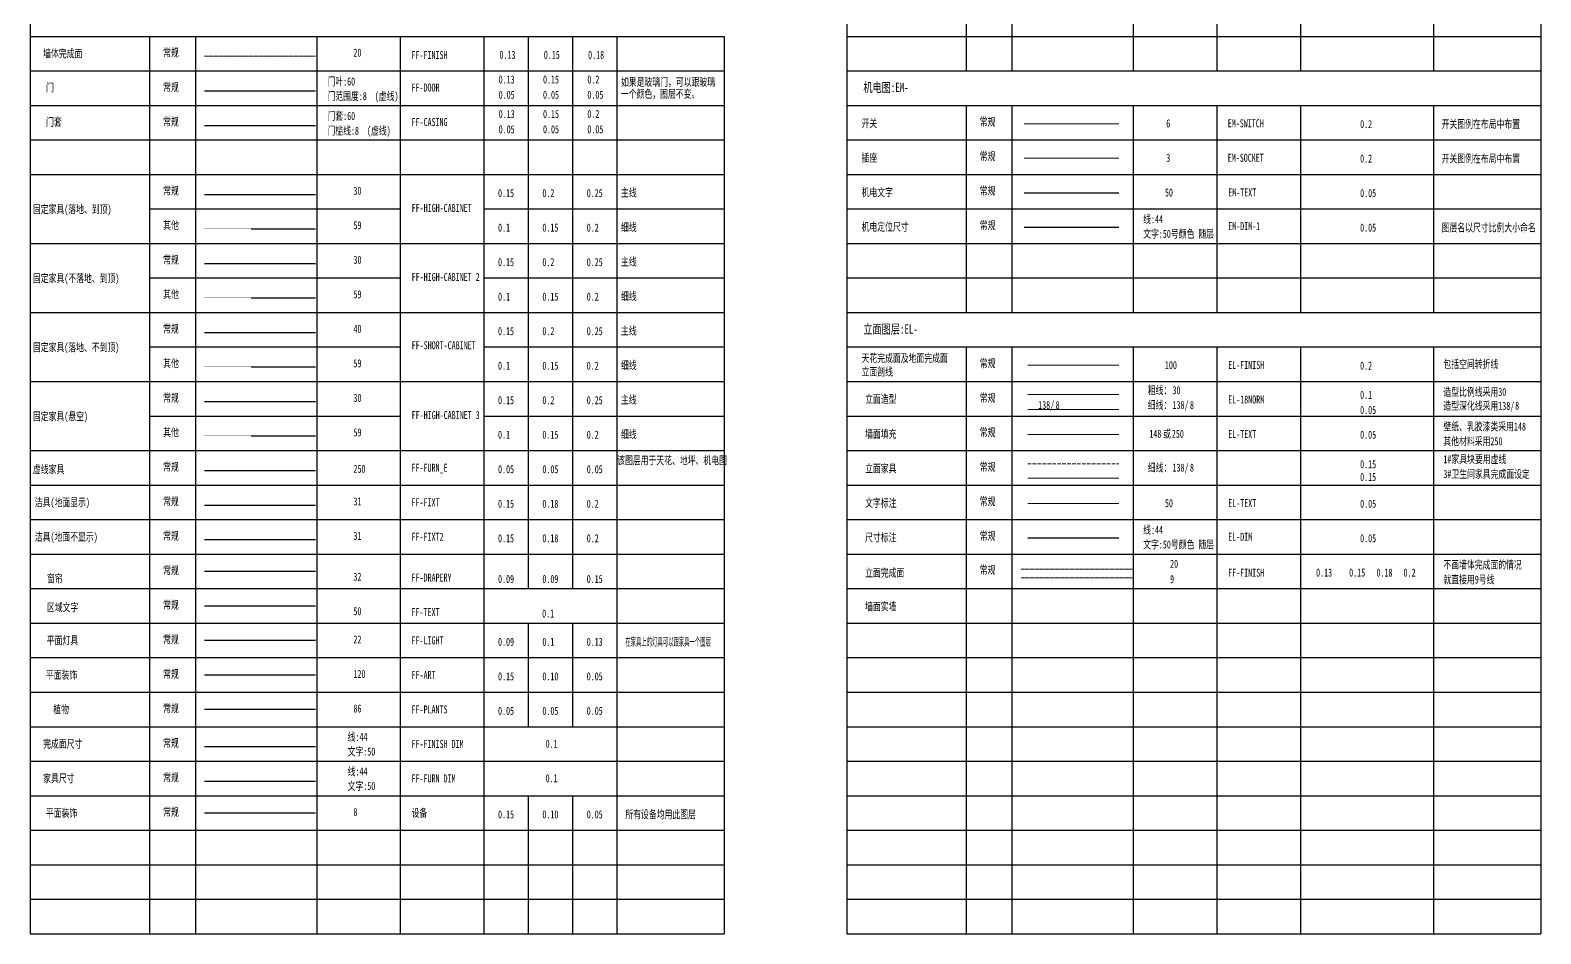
# Model space of a CAD drawing. Header units: millimetres. Extents: x -108685 to 756730, y -311791 to -113.
# Drawn here: x 19211 to 32805, y -109731 to -101602 of the extents above; entities that cross this region are included whole.
import ezdxf

# ---------------------------------------------------------------- set-up
doc = ezdxf.new("R2010")
doc.units = ezdxf.units.MM
for name, pattern in [('ACAD_ISO02W100', [15, 12, -3]), ('DASH', [8.89, 6.35, -2.54]), ('DASHED2', [0.375, 0.25, -0.125]), ('M-CENTER', [11.25, 7.5, -1.25, 1.25, -1.25]), ('M-HIDDEN', [1.875, 1.25, -0.625])]:
    doc.linetypes.add(name, pattern=pattern)
for name, color, linetype in [('01-设备1', 8, 'Continuous'), ('EL-DIM-立面尺寸标注', 50, 'Continuous'), ('EM-DIM-10-机电标注', 50, 'Continuous'), ('EM-TEXT-机电文字', 50, 'Continuous'), ('FF-ART-饰品', 120, 'Continuous'), ('FF-CASING-门套', 60, 'Continuous'), ('FF-DOOR--门', 60, 'Continuous'), ('FF-DRAPERY--窗帘', 32, 'Continuous'), ('FF-FINISH DIM-完成面尺寸', 44, 'Continuous'), ('FF-FIXT-洁具（地面显示）', 31, 'Continuous'), ('FF-FIXT2-洁具(地面不显示)', 31, 'Continuous'), ('FF-FURN DIM-家具尺寸', 44, 'Continuous'), ('FF-FURN_E-虚线家具', 250, 'DASH'), ('FF-HIGH CABINET-固定家具（落地、到顶）', 30, 'Continuous'), ('FF-HIGH-CABINET 2-固定家具(不落地、到顶)', 30, 'Continuous'), ('FF-HIGH-CABINET 3-固定家具(悬空)', 30, 'Continuous'), ('FF-LTG平面灯具', 22, 'Continuous'), ('FF-PLANTS-植物', 86, 'Continuous'), ('FF-SHORT CABINET-固定家具（落地、不到顶）', 40, 'Continuous'), ('FF-TEXT--区域文字', 50, 'Continuous')]:
    doc.layers.add(name, color=color, linetype=linetype)
for name, color, linetype, lineweight in [('EL-18Norm-墙面粗线', 30, 'Continuous', 9), ('EL-18Norm-墙面细线', 138, 'Continuous', 5), ('EL-BHATCH-墙面填充', 250, 'Continuous', 5), ('EL-FINISH-墙面完成面', 100, 'Continuous', 20), ('EL-FURN-家具', 1, 'Continuous', 15), ('EL-TEXT-立面文字标注', 50, 'Continuous', 5), ('EM-SOCKET-机电插座', 3, 'Continuous', 20), ('EM-SWITCH-机电开关', 6, 'Continuous', 20), ('FF-FINISH-墙体完成面', 20, 'M-CENTER', 13)]:
    doc.layers.add(name, color=color, linetype=linetype, lineweight=lineweight)
doc.styles.add('宋体', font='SimSun.ttf', dxfattribs={"width": 0.8})

msp = doc.modelspace()

# ---------------------------------------------------------------- linework, layer by layer
at = {"color": 136}
for p, q in [((19210.8, -95136.6), (19210.8, -109730.9)), ((26559.6, -95136.6), (26559.6, -109730.9)), ((32804.6, -95136.6), (32804.6, -109730.9)), ((27633.6, -99794.4), (27633.6, -101968)), ((28045.7, -99794.4), (28045.7, -101968)), ((29137.7, -99794.4), (29137.7, -101968)), ((29889.7, -99794.4), (29889.7, -101968)), ((30641.7, -99794.4), (30641.7, -101968)), ((31838.7, -99794.4), (31838.7, -101968)), ((19210.8, -101657.5), (25455.8, -101657.5)), ((20284.8, -101657.5), (20284.8, -109730.9)), ((20696.9, -101657.5), (20696.9, -109730.9)), ((21788.9, -101657.5), (21788.9, -109730.9)), ((22540.9, -101657.5), (22540.9, -109730.9)), ((23293, -101657.5), (23293, -109730.9)), ((23692, -101657.5), (23692, -106625.7)), ((24091, -101657.5), (24091, -106625.7)), ((24489.9, -101657.5), (24489.9, -109730.9)), ((25455.8, -101657.5), (25455.8, -109730.9)), ((26559.6, -101657.5), (32804.6, -101657.5)), ((19210.8, -101968), (25455.8, -101968)), ((26559.6, -101968), (32804.6, -101968)), ((19210.8, -102278.5), (25455.8, -102278.5)), ((26559.6, -102278.5), (32804.6, -102278.5)), ((27633.6, -102278.5), (27633.6, -104141.6)), ((28045.7, -102278.5), (28045.7, -104141.6)), ((29137.7, -102278.5), (29137.7, -104141.6)), ((29889.7, -102278.5), (29889.7, -104141.6)), ((30641.7, -102278.5), (30641.7, -104141.6)), ((31838.7, -102278.5), (31838.7, -104141.6)), ((19210.8, -102589), (25455.8, -102589)), ((26559.6, -102589), (32804.6, -102589)), ((19210.8, -102899.5), (25455.8, -102899.5)), ((26559.6, -102899.5), (32804.6, -102899.5)), ((20284.8, -103210), (22540.9, -103210)), ((23293, -103210), (25455.8, -103210)), ((26559.6, -103210), (32804.6, -103210)), ((19210.8, -103520.6), (25455.8, -103520.6)), ((26559.6, -103520.6), (32804.6, -103520.6)), ((23293, -103831.1), (25455.8, -103831.1)), ((26559.6, -103831.1), (32804.6, -103831.1)), ((19210.8, -104141.6), (25455.8, -104141.6)), ((26559.6, -104141.6), (32804.6, -104141.6)), ((20284.8, -104452.1), (21036.9, -104452.1)), ((20284.8, -104452.1), (22540.9, -104452.1)), ((23293, -104452.1), (25455.8, -104452.1)), ((26559.6, -104452.1), (32804.6, -104452.1)), ((27633.6, -104452.1), (27633.6, -109730.9)), ((28045.7, -104452.1), (28045.7, -109730.9)), ((29137.7, -104452.1), (29137.7, -109730.9)), ((29889.7, -104452.1), (29889.7, -109730.9)), ((30641.7, -104452.1), (30641.7, -109730.9)), ((31838.7, -104452.1), (31838.7, -109730.9)), ((19210.8, -104762.6), (25455.8, -104762.6)), ((26559.6, -104762.6), (32804.6, -104762.6)), ((23293, -105073.1), (25455.8, -105073.1)), ((26559.6, -105073.1), (32804.6, -105073.1)), ((19210.8, -105383.6), (25455.8, -105383.6)), ((26559.6, -105383.6), (32804.6, -105383.6)), ((19210.8, -105694.2), (25455.8, -105694.2)), ((26559.6, -105694.2), (32804.6, -105694.2)), ((19210.8, -106004.7), (25455.8, -106004.7)), ((26559.6, -106004.7), (32804.6, -106004.7)), ((19210.8, -106315.2), (25455.8, -106315.2)), ((26559.6, -106315.2), (32804.6, -106315.2)), ((19210.8, -106625.7), (25455.8, -106625.7)), ((26559.6, -106625.7), (32804.6, -106625.7)), ((19210.8, -106936.2), (25455.8, -106936.2)), ((23692, -106936.2), (23692, -107867.8)), ((24091, -106936.2), (24091, -107867.8)), ((26559.6, -106936.2), (32804.6, -106936.2)), ((19210.8, -107246.7), (25455.8, -107246.7)), ((26559.6, -107246.7), (32804.6, -107246.7)), ((19210.8, -107557.3), (25455.8, -107557.3)), ((26559.6, -107557.3), (32804.6, -107557.3)), ((19210.8, -107867.8), (25455.8, -107867.8)), ((26559.6, -107867.8), (32804.6, -107867.8)), ((19210.8, -108178.3), (25455.8, -108178.3)), ((26559.6, -108178.3), (32804.6, -108178.3)), ((19210.8, -108488.8), (25455.8, -108488.8)), ((23692, -108488.8), (23692, -109730.9)), ((24091, -108488.8), (24091, -109730.9)), ((26559.6, -108488.8), (32804.6, -108488.8)), ((19210.8, -108799.3), (25455.8, -108799.3)), ((26559.6, -108799.3), (32804.6, -108799.3)), ((19210.8, -109109.8), (25455.8, -109109.8)), ((26559.6, -109109.8), (32804.6, -109109.8)), ((19210.8, -109420.3), (25455.8, -109420.3)), ((26559.6, -109420.3), (32804.6, -109420.3)), ((19210.8, -109730.9), (25455.8, -109730.9)), ((26559.6, -109730.9), (32804.6, -109730.9))]:
    msp.add_line(p, q, dxfattribs=at)
at = {"layer": '01-设备1'}
msp.add_line((20780.6, -108643), (21777.3, -108643), dxfattribs=at)
at = {"layer": 'EL-18Norm-墙面粗线', "color": 30}
msp.add_line((28187.5, -104879.8), (29008.3, -104879.8), dxfattribs=at)
at = {"layer": 'EL-18Norm-墙面细线', "color": 138}
for p, q in [((28187.5, -105015.6), (29008.3, -105015.6)), ((28187.5, -105633.2), (29008.3, -105633.2))]:
    msp.add_line(p, q, dxfattribs=at)
at = {"layer": 'EL-BHATCH-墙面填充', "color": 250}
msp.add_line((28187.5, -105238), (29008.3, -105238), dxfattribs=at)
at = {"layer": 'EL-DIM-立面尺寸标注', "color": 44}
msp.add_line((28187.5, -106169.6), (29008.3, -106169.6), dxfattribs=at)
at = {"layer": 'EL-FINISH-墙面完成面', "color": 100}
msp.add_line((28187.5, -104617), (29008.3, -104617), dxfattribs=at)
at = {"layer": 'EL-FURN-家具', "color": 8, "linetype": 'DASH', "ltscale": 5}
msp.add_line((28187.5, -105503.6), (29008.3, -105503.6), dxfattribs=at)
at = {"layer": 'EL-TEXT-立面文字标注'}
msp.add_line((28187.5, -105859.1), (29008.3, -105859.1), dxfattribs=at)
at = {"layer": 'EM-DIM-10-机电标注'}
msp.add_line((28156.8, -103374.9), (29008.3, -103374.9), dxfattribs=at)
at = {"layer": 'EM-SOCKET-机电插座', "color": 3}
msp.add_line((28156.8, -102753.9), (29008.3, -102753.9), dxfattribs=at)
at = {"layer": 'EM-SWITCH-机电开关', "color": 6}
msp.add_line((28156.8, -102443.4), (29008.3, -102443.4), dxfattribs=at)
at = {"layer": 'EM-TEXT-机电文字'}
msp.add_line((28156.8, -103064.4), (29008.3, -103064.4), dxfattribs=at)
at = {"layer": 'FF-ART-饰品'}
msp.add_line((20780.6, -107401), (21777.3, -107401), dxfattribs=at)
at = {"layer": 'FF-CASING-门套'}
msp.add_line((20780.6, -102458), (21777.3, -102458), dxfattribs=at)
at = {"layer": 'FF-DOOR--门'}
msp.add_line((20780.6, -102147.5), (21777.3, -102147.5), dxfattribs=at)
at = {"layer": 'FF-DRAPERY--窗帘'}
msp.add_line((20780.6, -106469.4), (21777.3, -106469.4), dxfattribs=at)
at = {"layer": 'FF-FINISH DIM-完成面尺寸'}
msp.add_line((20780.6, -108047.3), (21777.3, -108047.3), dxfattribs=at)
at = {"layer": 'FF-FINISH-墙体完成面'}
for p, q in [((20780.6, -101837), (21777.3, -101837)), ((28129.4, -106450.7), (29126.1, -106450.7))]:
    msp.add_line(p, q, dxfattribs=at)
at = {"layer": 'FF-FINISH-墙体完成面', "color": 9}
msp.add_line((28129.4, -106527.7), (29126.1, -106527.7), dxfattribs=at)
at = {"layer": 'FF-FIXT-洁具（地面显示）', "ltscale": 3}
msp.add_line((20780.6, -105873.7), (21777.3, -105873.7), dxfattribs=at)
at = {"layer": 'FF-FIXT2-洁具(地面不显示)', "ltscale": 3}
msp.add_line((20780.6, -106184.2), (21777.3, -106184.2), dxfattribs=at)
at = {"layer": 'FF-FURN DIM-家具尺寸'}
msp.add_line((20780.6, -108357.8), (21777.3, -108357.8), dxfattribs=at)
at = {"layer": 'FF-FURN_E-虚线家具'}
msp.add_line((20780.6, -105563.2), (21777.3, -105563.2), dxfattribs=at)
at = {"layer": 'FF-HIGH CABINET-固定家具（落地、到顶）'}
msp.add_line((20780.6, -103079.1), (21777.3, -103079.1), dxfattribs=at)
at = {"layer": 'FF-HIGH CABINET-固定家具（落地、到顶）', "color": 59, "linetype": 'DASHED2', "ltscale": 0.1}
msp.add_line((20780.6, -103389.6), (21777.3, -103389.6), dxfattribs=at)
at = {"layer": 'FF-HIGH-CABINET 2-固定家具(不落地、到顶)'}
msp.add_line((20780.6, -103700.1), (21777.3, -103700.1), dxfattribs=at)
at = {"layer": 'FF-HIGH-CABINET 2-固定家具(不落地、到顶)', "color": 136}
msp.add_line((20284.8, -103831.1), (22540.9, -103831.1), dxfattribs=at)
at = {"layer": 'FF-HIGH-CABINET 2-固定家具(不落地、到顶)', "color": 59, "linetype": 'DASHED2', "ltscale": 0.1}
msp.add_line((20780.6, -104010.6), (21777.3, -104010.6), dxfattribs=at)
at = {"layer": 'FF-HIGH-CABINET 3-固定家具(悬空)'}
msp.add_line((20780.6, -104942.2), (21777.3, -104942.2), dxfattribs=at)
at = {"layer": 'FF-HIGH-CABINET 3-固定家具(悬空)', "color": 136}
for q in [(21036.9, -105073.1), (22540.9, -105073.1)]:
    msp.add_line((20284.8, -105073.1), q, dxfattribs=at)
at = {"layer": 'FF-HIGH-CABINET 3-固定家具(悬空)', "color": 59, "linetype": 'DASHED2', "ltscale": 0.1}
msp.add_line((20780.6, -105252.7), (21777.3, -105252.7), dxfattribs=at)
at = {"layer": 'FF-PLANTS-植物'}
msp.add_line((20780.6, -107711.5), (21777.3, -107711.5), dxfattribs=at)
at = {"layer": 'FF-SHORT CABINET-固定家具（落地、不到顶）'}
msp.add_line((20780.6, -104321.1), (21777.3, -104321.1), dxfattribs=at)
at = {"layer": 'FF-SHORT CABINET-固定家具（落地、不到顶）', "color": 59, "linetype": 'DASHED2', "ltscale": 0.1}
msp.add_line((20780.6, -104631.6), (21777.3, -104631.6), dxfattribs=at)
at = {"layer": 'FF-TEXT--区域文字'}
for p, q in [((20780.6, -106779.9), (21777.3, -106779.9)), ((20780.6, -107090.4), (21777.3, -107090.4))]:
    msp.add_line(p, q, dxfattribs=at)

# ---------------------------------------------------------------- texts
at = {"style": '宋体', "width": 0.7}
for s, p in [('机电图:EM-', (26708.5, -102159.1)), ('立面图层:EL-', (26708.5, -104332.7))]:
    msp.add_text(s, height=84, dxfattribs=at).set_placement(p)
at = {"layer": '01-设备1', "style": '宋体', "width": 0.7}
for s, p in [('平面装饰', (19352.4, -108679.9)), ('常规', (20407.2, -108671.7)), ('8', (22119.7, -108671.7)), ('设备', (22642.5, -108679.8)), ('所有设备均用此图层', (24566.5, -108692.8)), ('0.15', (23420.7, -108692.8)), ('0.10', (23819.7, -108692.8)), ('0.05', (24218.7, -108692.8))]:
    msp.add_text(s, height=72, dxfattribs=at).set_placement(p)
at = {"layer": 'EL-18Norm-墙面粗线', "color": 30, "style": '宋体', "width": 0.7}
for s, p in [('粗线：', (29267.8, -104876.5)), ('30', (29490.6, -104876.5)), ('立面造型', (26724, -104955.8)), ('常规', (27755.9, -104945.5)), ('EL-18NORM', (29991.6, -104960.3)), ('0.1', (31178.6, -104918.9)), ('造型比例线采用30', (31928.1, -104892.2))]:
    msp.add_text(s, height=72, dxfattribs=at).set_placement(p)
at = {"layer": 'EL-18Norm-墙面细线', "color": 138, "style": '宋体', "width": 0.7}
for s, p in [('138/', (28281.8, -105009.8)), ('细线：', (29267.8, -105009.8)), ('138/', (29490.6, -105009.8)), ('造型深化线采用138/', (31928.1, -105017.3)), ('0.05', (31178.6, -105054.7)), ('细线：', (29267.8, -105573)), ('138/', (29490.6, -105573))]:
    msp.add_text(s, height=72, dxfattribs=at).set_placement(p)
at = {"layer": 'EL-18Norm-墙面细线', "color": 8, "style": '宋体', "width": 0.7}
for p in [(28438.8, -105009.8), (29647.6, -105009.8), (32573.6, -105015.4), (29647.6, -105573)]:
    msp.add_text('8', height=72, dxfattribs=at).set_placement(p)
at = {"layer": 'EL-BHATCH-墙面填充', "color": 250, "style": '宋体', "width": 0.7}
for s, p in [('墙面填充', (26724.1, -105270.2)), ('常规', (27755.9, -105256)), ('250', (29484.4, -105268.6)), ('EL-TEXT', (29991.6, -105270.8)), ('0.05', (31178.6, -105277.1)), ('其他材料采用250', (31928.1, -105336.2)), ('墙面实墙', (26724.1, -106822.8))]:
    msp.add_text(s, height=72, dxfattribs=at).set_placement(p)
at = {"layer": 'EL-BHATCH-墙面填充', "color": 148, "style": '宋体', "width": 0.7}
for s, p in [('148', (29282, -105268.6)), ('或', (29405.8, -105270.2)), ('壁纸、乳胶漆类采用148', (31928.1, -105203.6))]:
    msp.add_text(s, height=72, dxfattribs=at).set_placement(p)
at = {"layer": 'EL-DIM-立面尺寸标注', "style": '宋体', "width": 0.7}
for s, p in [('尺寸标注', (26724.1, -106201.8)), ('EL-DIM', (29991.6, -106195.7)), ('0.05', (31178.6, -106208.7)), ('文字:50号颜色 随层', (29226.2, -106264.5)), ('立面完成面 ', (26724.1, -106519.8))]:
    msp.add_text(s, height=72, dxfattribs=at).set_placement(p)
at = {"layer": 'EL-DIM-立面尺寸标注', "color": 44, "style": '宋体', "width": 0.7}
for s, p in [('常规', (27755.9, -106187.5)), ('线:44', (29226.2, -106132.6))]:
    msp.add_text(s, height=72, dxfattribs=at).set_placement(p)
at = {"layer": 'EL-FINISH-墙面完成面', "color": 100, "style": '宋体', "width": 0.7}
for s, p in [('天花完成面及地面完成面 ', (26692.3, -104588.1)), ('立面剖线', (26692.3, -104710.3)), ('常规', (27755.9, -104635)), ('100', (29422.5, -104651)), ('EL-FINISH', (29991.6, -104649.8)), ('0.2', (31178.6, -104656.1)), ('包括空间转折线', (31928.1, -104641.8))]:
    msp.add_text(s, height=72, dxfattribs=at).set_placement(p)
at = {"layer": 'EL-FURN-家具', "color": 8, "linetype": 'DASH', "ltscale": 5, "style": '宋体', "width": 0.7}
for s, p in [('常规', (27755.9, -105566.5)), ('0.15', (31178.6, -105542.7))]:
    msp.add_text(s, height=72, dxfattribs=at).set_placement(p)
at = {"layer": 'EL-FURN-家具', "color": 1, "linetype": 'ACAD_ISO02W100', "ltscale": 5, "style": '宋体', "width": 0.7}
msp.add_text('1#家具块要用虚线', height=72, dxfattribs=at).set_placement((31928.1, -105497.5))
at = {"layer": 'EL-FURN-家具', "color": 8, "linetype": 'ACAD_ISO02W100', "ltscale": 5, "style": '宋体', "width": 0.7}
msp.add_text('立面家具', height=72, dxfattribs=at).set_placement((26724.1, -105580.8))
at = {"layer": 'EL-FURN-家具', "color": 138, "linetype": 'DASH', "ltscale": 5, "style": '宋体', "width": 0.7}
msp.add_text('0.15', height=72, dxfattribs=at).set_placement((31178.6, -105657))
at = {"layer": 'EL-FURN-家具', "color": 3, "style": '宋体', "width": 0.7}
msp.add_text('3#卫生间家具完成面设定', height=72, dxfattribs=at).set_placement((31928.1, -105630.5))
at = {"layer": 'EL-TEXT-立面文字标注', "style": '宋体', "width": 0.7}
for s, p in [('文字标注', (26724.1, -105891.3)), ('常规', (27755.9, -105877)), ('50', (29422.5, -105893.1)), ('EL-TEXT', (29991.6, -105891.9)), ('0.05', (31178.6, -105898.1))]:
    msp.add_text(s, height=72, dxfattribs=at).set_placement(p)
at = {"layer": 'EM-DIM-10-机电标注', "style": '宋体', "width": 0.7}
for s, p in [('常规', (27755.9, -103392.9)), ('机电定位尺寸', (26692.3, -103407.2)), ('文字:50号颜色 随层', (29226.2, -103469.8)), ('EM-DIM-1', (29991.6, -103401)), ('0.05', (31178.6, -103414)), ('图层名以尺寸比例大小命名', (31912.2, -103414))]:
    msp.add_text(s, height=72, dxfattribs=at).set_placement(p)
at = {"layer": 'EM-DIM-10-机电标注', "color": 44, "style": '宋体', "width": 0.7}
msp.add_text('线:44', height=72, dxfattribs=at).set_placement((29226.2, -103337.9))
at = {"layer": 'EM-SOCKET-机电插座', "color": 3, "style": '宋体', "width": 0.7}
for s, p in [('插座', (26692.3, -102786.1)), ('常规', (27755.9, -102771.9)), ('3', (29434.2, -102786.1)), ('EM-SOCKET', (29987.5, -102786.1)), ('0.2', (31178.6, -102793)), ('开关图例在布局中布置', (31912.2, -102793))]:
    msp.add_text(s, height=72, dxfattribs=at).set_placement(p)
at = {"layer": 'EM-SWITCH-机电开关', "color": 6, "style": '宋体', "width": 0.7}
for s, p in [('开关', (26692.3, -102475.6)), ('常规', (27755.9, -102461.4)), ('6', (29434.2, -102475.6)), ('EM-SWITCH', (29987.5, -102475.6)), ('0.2', (31178.6, -102482.5)), ('开关图例在布局中布置', (31912.2, -102482.5))]:
    msp.add_text(s, height=72, dxfattribs=at).set_placement(p)
at = {"layer": 'EM-TEXT-机电文字', "style": '宋体', "width": 0.7}
for s, p in [('机电文字', (26692.3, -103096.6)), ('常规', (27755.9, -103082.4)), ('50', (29422.5, -103098.5)), ('EM-TEXT', (29991.6, -103097.2)), ('0.05', (31178.6, -103103.5))]:
    msp.add_text(s, height=72, dxfattribs=at).set_placement(p)
at = {"layer": 'FF-ART-饰品', "style": '宋体', "width": 0.7}
for s, p in [('平面装饰', (19352.4, -107437.8)), ('常规', (20407.2, -107429.6)), ('120', (22119.7, -107429.6)), ('FF-ART', (22642.5, -107437.7)), ('0.15', (23420.7, -107450.7)), ('0.10', (23819.7, -107450.7)), ('0.05', (24218.7, -107450.7))]:
    msp.add_text(s, height=72, dxfattribs=at).set_placement(p)
at = {"layer": 'FF-CASING-门套', "style": '宋体', "width": 0.7}
for s, p in [('门套:60', (21885.6, -102409.8)), ('0.13', (23426.5, -102391.9)), ('0.15', (23825.5, -102391.9)), ('0.2', (24224.5, -102391.9)), ('门套', (19353.7, -102464.3)), ('常规', (20407.2, -102461.4)), ('FF-CASING', (22642.5, -102464.2))]:
    msp.add_text(s, height=72, dxfattribs=at).set_placement(p)
at = {"layer": 'FF-CASING-门套', "color": 8, "style": '宋体', "width": 0.7}
for s, p in [('门槛线:8  (虚线)', (21885.6, -102541.8)), ('0.05', (23426.5, -102529.5)), ('0.05', (23825.5, -102529.5)), ('0.05', (24224.5, -102529.5))]:
    msp.add_text(s, height=72, dxfattribs=at).set_placement(p)
at = {"layer": 'FF-DOOR--门', "style": '宋体', "width": 0.7}
for s, p in [('门', (19353.7, -102153.8)), ('常规', (20407.2, -102150.8)), ('门叶:60', (21885.6, -102099.3)), ('FF-DOOR', (22642.5, -102153.7)), ('0.13', (23426.5, -102081.4)), ('0.15', (23825.5, -102081.4)), ('0.2', (24224.5, -102081.4)), ('如果是玻璃门，可以跟玻璃', (24527, -102103.9)), ('一个颜色，图层不变。', (24527, -102211.1))]:
    msp.add_text(s, height=72, dxfattribs=at).set_placement(p)
at = {"layer": 'FF-DOOR--门', "color": 8, "style": '宋体', "width": 0.7}
for s, p in [('门范围度:8  (虚线)', (21885.6, -102231.2)), ('0.05', (23426.5, -102219)), ('0.05', (23825.5, -102219)), ('0.05', (24224.5, -102219))]:
    msp.add_text(s, height=72, dxfattribs=at).set_placement(p)
at = {"layer": 'FF-DRAPERY--窗帘', "style": '宋体', "width": 0.7}
for s, p in [('窗帘', (19361.1, -106571.7)), ('32', (22119, -106554)), ('FF-DRAPERY', (22642.5, -106562.1)), ('0.09', (23420.7, -106575.1)), ('0.09', (23819.7, -106575.1)), ('0.15', (24218.7, -106575.1))]:
    msp.add_text(s, height=72, dxfattribs=at).set_placement(p)
at = {"layer": 'FF-FINISH DIM-完成面尺寸', "style": '宋体', "width": 0.7}
for s, p in [('线:44', (22067.3, -107995.7)), ('完成面尺寸', (19327.2, -108058.2)), ('常规', (20407.2, -108050.6)), ('FF-FINISH DIM', (22642.5, -108058.7)), ('0.1', (23849.2, -108057.4))]:
    msp.add_text(s, height=72, dxfattribs=at).set_placement(p)
at = {"layer": 'FF-FINISH DIM-完成面尺寸', "color": 50, "style": '宋体', "width": 0.7}
msp.add_text('文字:50', height=72, dxfattribs=at).set_placement((22067.3, -108127.6))
at = {"layer": 'FF-FINISH-墙体完成面', "style": '宋体', "width": 0.7}
for s, p in [('墙体完成面', (19327.2, -101847.8)), ('常规', (20407.2, -101840.3)), ('20', (22119.7, -101840.3)), ('FF-FINISH', (22642.5, -101861)), ('0.13', (23433.5, -101859.7)), ('0.15', (23832.5, -101859.7)), ('0.18', (24231.5, -101859.7)), ('常规', (27755.9, -106493.1)), ('20', (29468.5, -106438.1)), ('FF-FINISH', (29991.2, -106518.7)), ('0.13', (30782.3, -106517.4)), ('0.15', (31080.1, -106517.4)), ('0.18', (31325.3, -106517.4))]:
    msp.add_text(s, height=72, dxfattribs=at).set_placement(p)
at = {"layer": 'FF-FINISH-墙体完成面', "color": 9, "style": '宋体', "width": 0.7}
for s, p in [('不画墙体完成面的情况', (31928.1, -106447.2)), ('9', (29468.5, -106577)), ('0.2', (31570, -106517.4)), ('就直接用9号线', (31928.1, -106580.2))]:
    msp.add_text(s, height=72, dxfattribs=at).set_placement(p)
at = {"layer": 'FF-FIXT-洁具（地面显示）', "ltscale": 3, "style": '宋体', "width": 0.7}
for s, p in [('洁具(地面显示)', (19252.6, -105885.2)), ('常规', (20407.2, -105877)), ('31', (22119.7, -105877)), ('FF-FIXT', (22642.5, -105885.1)), ('0.15', (23420.7, -105898.1)), ('0.18', (23819.7, -105898.1)), ('0.2', (24218.7, -105898.1))]:
    msp.add_text(s, height=72, dxfattribs=at).set_placement(p)
at = {"layer": 'FF-FIXT2-洁具(地面不显示)', "ltscale": 3, "style": '宋体', "width": 0.7}
for s, p in [('洁具(地面不显示)', (19252.6, -106195.8)), ('常规', (20407.2, -106187.5)), ('31', (22119.7, -106187.5)), ('FF-FIXT2', (22642.5, -106195.7)), ('0.15', (23420.7, -106208.7)), ('0.18', (23819.7, -106208.7)), ('0.2', (24218.7, -106208.7))]:
    msp.add_text(s, height=72, dxfattribs=at).set_placement(p)
at = {"layer": 'FF-FURN DIM-家具尺寸', "style": '宋体', "width": 0.7}
for s, p in [('家具尺寸', (19327.2, -108368.7)), ('常规', (20407.2, -108361.2)), ('线:44', (22067.3, -108306.2)), ('FF-FURN DIM', (22642.5, -108369.3)), ('0.1', (23849.2, -108367.9))]:
    msp.add_text(s, height=72, dxfattribs=at).set_placement(p)
at = {"layer": 'FF-FURN DIM-家具尺寸', "color": 50, "style": '宋体', "width": 0.7}
msp.add_text('文字:50', height=72, dxfattribs=at).set_placement((22067.3, -108438.1))
at = {"layer": 'FF-FURN_E-虚线家具', "style": '宋体', "width": 0.7}
for s, p in [('常规', (20407.2, -105566.5)), ('该图层用于天花、地坪、机电图', (24492.6, -105507.8)), ('虚线家具', (19235.3, -105588.4)), ('250', (22119.7, -105583.9)), ('FF-FURN_E', (22642.5, -105574.6)), ('0.05', (23420.7, -105587.6)), ('0.05', (23819.7, -105587.6)), ('0.05', (24218.7, -105587.6))]:
    msp.add_text(s, height=72, dxfattribs=at).set_placement(p)
at = {"layer": 'FF-HIGH CABINET-固定家具（落地、到顶）', "style": '宋体', "width": 0.7}
for s, p in [('常规', (20407.2, -103082.4)), ('30', (22119.7, -103082.4)), ('0.15', (23420.7, -103103.5)), ('0.2', (23819.7, -103103.5)), ('0.25', (24218.7, -103103.5)), ('主线', (24527, -103099.6)), ('固定家具(落地、到顶)', (19235.3, -103248.7)), ('FF-HIGH-CABINET', (22643.6, -103236.8)), ('常规', (20407.2, -106498.1)), ('常规', (20407.2, -107119.1))]:
    msp.add_text(s, height=72, dxfattribs=at).set_placement(p)
at = {"layer": 'FF-HIGH CABINET-固定家具（落地、到顶）', "color": 59, "linetype": 'DASHED2', "ltscale": 0.1, "style": '宋体', "width": 0.7}
for s, p in [('其他', (20407.2, -103392.9)), ('0.1', (23420.7, -103414)), ('0.15', (23819.7, -103414)), ('0.2', (24218.7, -103414)), ('细线', (24527, -103410.1))]:
    msp.add_text(s, height=72, dxfattribs=at).set_placement(p)
at = {"layer": 'FF-HIGH CABINET-固定家具（落地、到顶）', "color": 59, "linetype": 'M-HIDDEN', "ltscale": 0.106667, "style": '宋体', "width": 0.7}
msp.add_text('59', height=72, dxfattribs=at).set_placement((22119.7, -103392.9))
at = {"layer": 'FF-HIGH-CABINET 2-固定家具(不落地、到顶)', "style": '宋体', "width": 0.7}
for s, p in [('常规', (20407.2, -103703.4)), ('30', (22119.7, -103703.4)), ('0.15', (23420.7, -103724.5)), ('0.2', (23819.7, -103724.5)), ('0.25', (24218.7, -103724.5)), ('主线', (24527, -103720.6)), ('固定家具(不落地、到顶)', (19235.3, -103869.7)), ('FF-HIGH-CABINET 2', (22643.6, -103857.8))]:
    msp.add_text(s, height=72, dxfattribs=at).set_placement(p)
at = {"layer": 'FF-HIGH-CABINET 2-固定家具(不落地、到顶)', "color": 55, "linetype": 'M-HIDDEN', "ltscale": 0.106667, "style": '宋体', "width": 0.7}
msp.add_text('其他', height=72, dxfattribs=at).set_placement((20407.2, -104013.9))
at = {"layer": 'FF-HIGH-CABINET 2-固定家具(不落地、到顶)', "color": 59, "linetype": 'M-HIDDEN', "ltscale": 0.106667, "style": '宋体', "width": 0.7}
for s, p in [('59', (22119.7, -104013.9)), ('0.1', (23420.7, -104035)), ('0.15', (23819.7, -104035)), ('0.2', (24218.7, -104035)), ('细线', (24527, -104031.1))]:
    msp.add_text(s, height=72, dxfattribs=at).set_placement(p)
at = {"layer": 'FF-HIGH-CABINET 3-固定家具(悬空)', "style": '宋体', "width": 0.7}
for s, p in [('常规', (20407.2, -104945.5)), ('30', (22119.7, -104945.5)), ('0.15', (23420.7, -104966.6)), ('0.2', (23819.7, -104966.6)), ('0.25', (24218.7, -104966.6)), ('主线', (24527, -104962.7)), ('固定家具(悬空)', (19235.3, -105111.8)), ('FF-HIGH-CABINET 3', (22643.6, -105099.9))]:
    msp.add_text(s, height=72, dxfattribs=at).set_placement(p)
at = {"layer": 'FF-HIGH-CABINET 3-固定家具(悬空)', "color": 55, "linetype": 'M-HIDDEN', "ltscale": 0.106667, "style": '宋体', "width": 0.7}
msp.add_text('其他', height=72, dxfattribs=at).set_placement((20407.2, -105256))
at = {"layer": 'FF-HIGH-CABINET 3-固定家具(悬空)', "color": 59, "linetype": 'M-HIDDEN', "ltscale": 0.106667, "style": '宋体', "width": 0.7}
for s, p in [('59', (22119.7, -105256)), ('0.1', (23420.7, -105277.1)), ('0.15', (23819.7, -105277.1)), ('0.2', (24218.7, -105277.1)), ('细线', (24527, -105273.2))]:
    msp.add_text(s, height=72, dxfattribs=at).set_placement(p)
at = {"layer": 'FF-LTG平面灯具', "style": '宋体'}
for s, width, p in [('平面灯具', 0.7, (19359.7, -107127.3)), ('22', 0.7, (22119.7, -107119.1)), ('FF-LIGHT', 0.7, (22642.5, -107127.2)), ('0.09', 0.7, (23420.7, -107140.2)), ('0.1', 0.7, (23819.7, -107140.2)), ('0.13', 0.7, (24218.7, -107140.2)), ('在家具上的灯具可以跟家具一个图层', 0.477244, (24566.5, -107140.2))]:
    msp.add_text(s, height=72, dxfattribs=dict(at, width=width)).set_placement(p)
at = {"layer": 'FF-PLANTS-植物', "style": '宋体', "width": 0.7}
for s, p in [('常规', (20407.2, -107740.1)), ('植物', (19419.1, -107748.3)), ('86', (22119.7, -107740.1)), ('FF-PLANTS', (22642.5, -107748.2)), ('0.05', (23420.7, -107761.2)), ('0.05', (23819.7, -107761.2)), ('0.05', (24218.7, -107761.2))]:
    msp.add_text(s, height=72, dxfattribs=at).set_placement(p)
at = {"layer": 'FF-SHORT CABINET-固定家具（落地、不到顶）', "style": '宋体', "width": 0.7}
for s, p in [('常规', (20407.2, -104324.5)), ('40', (22119.7, -104324.5)), ('主线', (24527, -104341.7)), ('FF-SHORT-CABINET', (22643.6, -104472.3)), ('0.15', (23420.7, -104345.6)), ('0.2', (23819.7, -104345.6)), ('0.25', (24218.7, -104345.6)), ('固定家具(落地、不到顶)', (19235.3, -104490.7))]:
    msp.add_text(s, height=72, dxfattribs=at).set_placement(p)
at = {"layer": 'FF-SHORT CABINET-固定家具（落地、不到顶）', "color": 55, "linetype": 'M-HIDDEN', "ltscale": 0.106667, "style": '宋体', "width": 0.7}
msp.add_text('其他', height=72, dxfattribs=at).set_placement((20407.2, -104635))
at = {"layer": 'FF-SHORT CABINET-固定家具（落地、不到顶）', "color": 59, "linetype": 'M-HIDDEN', "ltscale": 0.106667, "style": '宋体', "width": 0.7}
msp.add_text('59', height=72, dxfattribs=at).set_placement((22119.7, -104635))
at = {"layer": 'FF-SHORT CABINET-固定家具（落地、不到顶）', "color": 59, "linetype": 'DASHED2', "ltscale": 0.1, "style": '宋体', "width": 0.7}
for s, p in [('0.1', (23420.7, -104656.1)), ('0.15', (23819.7, -104656.1)), ('0.2', (24218.7, -104656.1)), ('细线', (24527, -104652.2))]:
    msp.add_text(s, height=72, dxfattribs=at).set_placement(p)
at = {"layer": 'FF-TEXT--区域文字', "style": '宋体', "width": 0.7}
for s, p in [('区域文字', (19361.1, -106830.9)), ('常规', (20407.2, -106808.6)), ('50', (22119, -106864.5)), ('FF-TEXT', (22642.5, -106872.6)), ('0.1', (23817.6, -106885.6))]:
    msp.add_text(s, height=72, dxfattribs=at).set_placement(p)

doc.saveas('drawing.dxf')
